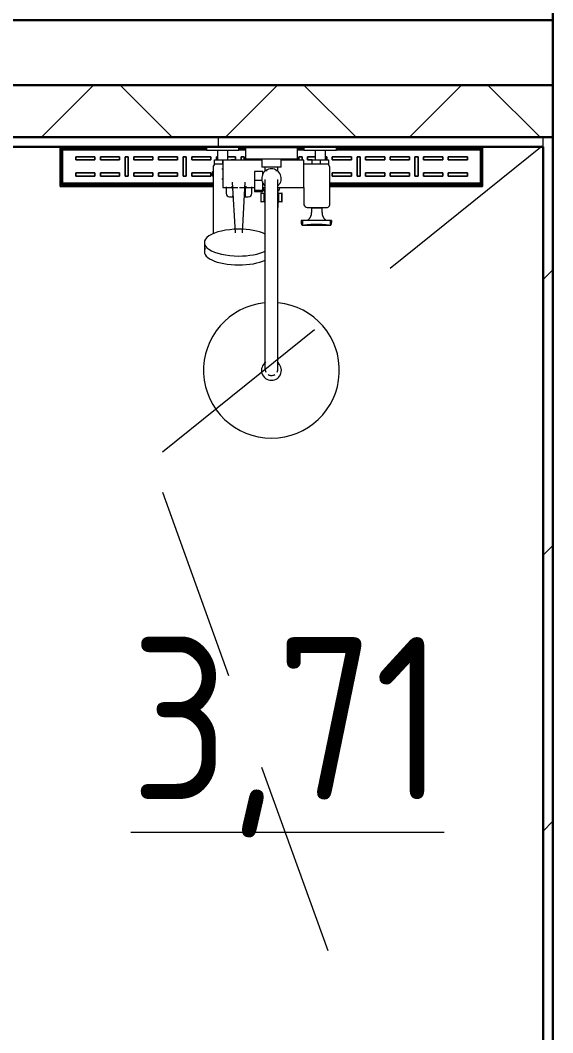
# Model space of a CAD drawing. Header units: millimetres. Extents: x -88595 to 880822, y -1054509 to -148035.
# Drawn here: x 301395 to 302213, y -247120 to -245562 of the extents above; entities that cross this region are included whole.
import ezdxf

# ---------------------------------------------------------------- set-up
doc = ezdxf.new("R2010")
doc.units = ezdxf.units.MM
doc.linetypes.add('ADSK_Линия сетки', pattern=[25, 20, -2.5, 0, -2.5])
doc.linetypes.add('ADSK_Сверху', pattern=[4.5, 3, -1.5])
for name, color, linetype, lineweight in [('Линии', 7, 'Continuous', 9), ('Марки помещений', 7, 'Continuous', 20), ('Обобщенные модели', 7, 'Continuous', 18), ('Оборудование', 7, 'Continuous', 18), ('Оси', 7, 'Continuous', 9), ('Сантехника', 7, 'Continuous', 18), ('Стены внутренние', 7, 'Continuous', 18), ('Стены наружные', 7, 'Continuous', 18), ('Стены штриховка', 7, 'Continuous', 9)]:
    doc.layers.add(name, color=color, linetype=linetype, lineweight=lineweight)
doc.styles.add('GOST Common_2', font='GOST_Common.ttf', dxfattribs={"width": 0.9, "height": 350})

# ---------------------------------------------------------------- blocks, each defined once
blk = doc.blocks.new('2 этаж')
at = {"layer": 'Линии', "linetype": 'ADSK_Сверху', "ltscale": 100}
for p, q in [((330947.4, 681582.5), (331547.5, 682066.5)), ((330947.4, 681520.5), (331547.5, 679854.5))]:
    blk.add_line(p, q, dxfattribs=at)
at = {"layer": 'Обобщенные модели', "lineweight": 9}
for p, q in [((331160.7, 681938.5), (331160.7, 681935)), ((331162.7, 681938.5), (331160.9, 681938.5)), ((331162.7, 681938.5), (331162.7, 681931)), ((331205.8, 681938.5), (331162.7, 681938.5)), ((331162.7, 681931), (331162.7, 681938.5)), ((331205.8, 681931), (331205.8, 681938.5)), ((331207.3, 681938.5), (331205.8, 681938.5)), ((331205.8, 681938.5), (331205.8, 681931)), ((331207.5, 681938.5), (331207.5, 681935.7)), ((331207.6, 681935.3), (331207.6, 681938.5)), ((331162.7, 681931), (331205.8, 681931))]:
    blk.add_line(p, q, dxfattribs=at)
for points, knots in [([(331160.7, 681934.5), (331160.7, 681934.4), (331160.8, 681934), (331160.9, 681933.4), (331161.1, 681932.7), (331161.3, 681932.2), (331161.5, 681931.8), (331162, 681931.4), (331162.4, 681931.1), (331162.7, 681931)], [0.3333333, 0.3333333, 0.3333333, 0.3333333, 0.4166667, 0.5, 0.5833333, 0.6666667, 0.75, 0.8333333, 1, 1, 1, 1]), ([(331205.8, 681931), (331206, 681931.1), (331206.3, 681931.4), (331206.7, 681931.8), (331206.9, 681932.2), (331207.1, 681932.7), (331207.3, 681933.4), (331207.4, 681934.1), (331207.5, 681934.4), (331207.5, 681934.6)], [0, 0, 0, 0, 0.1666667, 0.25, 0.3333333, 0.4166667, 0.5, 0.5833333, 0.6666667, 0.6666667, 0.6666667, 0.6666667]), ([(331162.7, 681931), (331162.7, 681931), (331163.3, 681931.1), (331165.2, 681931.3), (331166.5, 681931.5), (331167.7, 681931.6), (331169, 681931.8), (331170.3, 681932), (331171.8, 681932.1), (331173.4, 681932.3), (331175.1, 681932.4), (331177.4, 681932.5), (331181.7, 681932.7), (331186.8, 681932.7), (331191, 681932.5), (331193.4, 681932.4), (331195, 681932.3), (331196.6, 681932.1), (331198.1, 681932), (331199.5, 681931.8), (331200.8, 681931.6), (331201.9, 681931.5), (331203.3, 681931.3), (331205.1, 681931.1), (331205.8, 681931), (331205.8, 681931)], [0, 0, 0, 0, 0.111111, 0.166667, 0.194444, 0.222222, 0.25, 0.277778, 0.305556, 0.333333, 0.361111, 0.388889, 0.444444, 0.555556, 0.611111, 0.638889, 0.666667, 0.694444, 0.722222, 0.75, 0.777778, 0.805556, 0.833333, 0.888889, 1, 1, 1, 1])]:
    blk.add_open_spline(points, degree=3, knots=knots, dxfattribs=at)
at = {"layer": 'Оси', "linetype": 'ADSK_Линия сетки', "ltscale": 100}
blk.add_line((331547.5, 697307.1), (331547.5, 631330.4), dxfattribs=at)
at = {"layer": 'Сантехника'}
for p, q in [((330790.3, 681990.5), (330790.3, 682051.5)), ((330790.3, 682051.5), (330790.3, 681990.5)), ((331015, 682050.5), (330792.3, 682050.5)), ((330792.3, 682050.5), (331015, 682050.5)), ((330792.3, 682050.5), (330792.3, 681992.5)), ((330792.3, 681992.5), (330792.3, 682050.5)), ((330793.9, 682043.8), (330793.9, 682048.8)), ((331015, 682048.8), (330793.9, 682048.8)), ((330793.9, 682047.3), (330793.9, 682048.8)), ((330793.9, 682047.3), (331015, 682047.3)), ((330793.9, 682047.3), (330793.9, 682043.8)), ((330793.9, 681999.2), (330793.9, 682043.8)), ((330793.9, 682043.8), (330793.9, 681999.2)), ((331015, 682051.5), (331015, 682046.5)), ((331015, 682046.5), (331065, 682046.5)), ((331032, 682046.5), (331032, 682031.5)), ((331048, 682031.5), (331048, 682046.5)), ((331065, 682046.5), (331065, 682051.5)), ((331165, 682050.5), (331065, 682050.5)), ((331065, 682050.5), (331165, 682050.5)), ((331075.2, 682048.8), (331065, 682048.8)), ((331065, 682047.3), (331075, 682047.3)), ((331075, 682050.3), (331075, 682032.9)), ((331115, 682050.3), (331075, 682050.3)), ((331155, 682050.3), (331115, 682050.3)), ((331155, 682032.9), (331155, 682050.3)), ((331165, 682048.8), (331155, 682048.8)), ((331155, 682047.3), (331165, 682047.3)), ((331165, 682051.5), (331165, 682046.5)), ((331165, 682046.5), (331215, 682046.5)), ((331182, 682046.5), (331182, 682031.5)), ((331198, 682031.5), (331198, 682046.5)), ((331215, 682046.5), (331215, 682051.5)), ((331437.7, 682050.5), (331215, 682050.5)), ((331215, 682050.5), (331437.7, 682050.5)), ((331436.6, 682048.8), (331215, 682048.8)), ((331215, 682047.3), (331436.6, 682047.3)), ((331436.6, 682048.8), (331436.6, 682043.8)), ((331436.6, 682048.8), (331436.6, 682047.3)), ((331436.6, 682043.8), (331436.6, 682047.3)), ((331436.6, 682043.8), (331436.6, 681999.2)), ((331436.6, 681999.2), (331436.6, 682043.8)), ((331437.7, 681992.5), (331437.7, 682050.5)), ((331437.7, 682050.5), (331437.7, 681992.5)), ((331439.7, 682051.5), (331439.7, 681990.5)), ((331439.7, 681990.5), (331439.7, 682051.5)), ((330843.6, 682036.5), (330814, 682036.5)), ((330814, 682036.5), (330814, 682031.5)), ((330814, 682031.5), (330814, 682036.5)), ((330814, 682036.5), (330843.6, 682036.5)), ((330814, 682031.5), (330843.6, 682031.5)), ((330843.6, 682031.5), (330814, 682031.5)), ((330843.6, 682031.5), (330843.6, 682036.5)), ((330843.6, 682036.5), (330843.6, 682031.5)), ((330881.5, 682036.5), (330852, 682036.5)), ((330852, 682036.5), (330852, 682031.5)), ((330852, 682031.5), (330852, 682036.5)), ((330852, 682036.5), (330881.5, 682036.5)), ((330852, 682031.5), (330881.5, 682031.5)), ((330881.5, 682031.5), (330852, 682031.5)), ((330881.5, 682031.5), (330881.5, 682036.5)), ((330881.5, 682036.5), (330881.5, 682031.5)), ((330894.8, 682036.5), (330889.9, 682036.5)), ((330889.9, 682036.5), (330889.9, 682006.5)), ((330889.9, 682006.5), (330889.9, 682036.5)), ((330889.9, 682036.5), (330894.8, 682036.5)), ((330894.8, 682006.5), (330894.8, 682036.5)), ((330894.8, 682036.5), (330894.8, 682006.5)), ((330932.7, 682036.5), (330903.2, 682036.5)), ((330903.2, 682036.5), (330903.2, 682031.5)), ((330903.2, 682031.5), (330903.2, 682036.5)), ((330903.2, 682036.5), (330932.7, 682036.5)), ((330903.2, 682031.5), (330932.7, 682031.5)), ((330932.7, 682031.5), (330903.2, 682031.5)), ((330932.7, 682031.5), (330932.7, 682036.5)), ((330932.7, 682036.5), (330932.7, 682031.5)), ((330970.7, 682036.5), (330941.1, 682036.5)), ((330941.1, 682036.5), (330941.1, 682031.5)), ((330941.1, 682031.5), (330941.1, 682036.5)), ((330941.1, 682036.5), (330970.7, 682036.5)), ((330941.1, 682031.5), (330970.7, 682031.5)), ((330970.7, 682031.5), (330941.1, 682031.5)), ((330970.7, 682031.5), (330970.7, 682036.5)), ((330970.7, 682036.5), (330970.7, 682031.5)), ((330984, 682036.5), (330979, 682036.5)), ((330979, 682036.5), (330979, 682006.5)), ((330979, 682006.5), (330979, 682036.5)), ((330979, 682036.5), (330984, 682036.5)), ((330984, 682006.5), (330984, 682036.5)), ((330984, 682036.5), (330984, 682006.5)), ((331021.9, 682036.5), (330992.3, 682036.5)), ((330992.3, 682036.5), (330992.3, 682031.5)), ((330992.3, 682031.5), (330992.3, 682036.5)), ((330992.3, 682036.5), (331021.9, 682036.5)), ((330992.3, 682031.5), (331021.9, 682031.5)), ((331021.9, 682031.5), (330992.3, 682031.5)), ((331021.9, 682031.5), (331021.9, 682036.5)), ((331021.9, 682036.5), (331021.9, 682031.5)), ((331027.5, 682031.5), (331040, 682031.5)), ((331027.5, 682023.2), (331027.5, 682031.5)), ((331032, 682036.5), (331030.3, 682036.5)), ((331030.3, 682036.5), (331030.3, 682031.5)), ((331030.3, 682031.5), (331030.3, 682036.5)), ((331030.3, 682036.5), (331032, 682036.5)), ((331040, 682031.5), (331052.5, 682031.5)), ((331040, 682025.2), (331040, 682031.5)), ((331100.2, 682031.2), (331040.3, 682031.2)), ((331040.3, 682031.2), (331040.3, 681988.9)), ((331059.8, 682036.5), (331048, 682036.5)), ((331048, 682036.5), (331059.8, 682036.5)), ((331052.5, 682031.5), (331059.8, 682031.5)), ((331059.8, 682031.5), (331052.5, 682031.5)), ((331059.8, 682031.5), (331059.8, 682036.5)), ((331059.8, 682036.5), (331059.8, 682031.5)), ((331073.1, 682036.5), (331068.2, 682036.5)), ((331068.2, 682036.5), (331068.2, 682031)), ((331068.2, 682031), (331068.2, 682036.5)), ((331068.2, 682036.5), (331073.1, 682036.5)), ((331073.1, 682031), (331073.1, 682036.5)), ((331073.1, 682036.5), (331073.1, 682031)), ((331115, 682032.9), (331075, 682032.9)), ((331081.5, 682032.9), (331081.5, 682031.5)), ((331081.5, 682031.5), (331081.5, 682032.9)), ((331081.5, 682031.5), (331100.1, 682031.5)), ((331100.1, 682031.5), (331081.5, 682031.5)), ((331100, 682032.9), (331100, 682020.3)), ((331155, 682032.9), (331115, 682032.9)), ((331130, 682020.3), (331130, 682032.9)), ((331130, 682031.5), (331148.9, 682031.5)), ((331148.9, 682031.5), (331130, 682031.5)), ((331165, 682031.2), (331130, 682031.2)), ((331148.9, 682031.5), (331148.9, 682032.9)), ((331148.9, 682032.9), (331148.9, 682031.5)), ((331162.2, 682036.5), (331157.3, 682036.5)), ((331157.3, 682036.5), (331157.3, 682031.2)), ((331157.3, 682031.2), (331157.3, 682036.5)), ((331157.3, 682036.5), (331162.2, 682036.5)), ((331162.2, 682031.2), (331162.2, 682036.5)), ((331162.2, 682036.5), (331162.2, 682031.2)), ((331165, 681988.9), (331165, 682031.2)), ((331182, 682036.5), (331170.6, 682036.5)), ((331170.6, 682036.5), (331170.6, 682031.5)), ((331170.6, 682031.5), (331170.6, 682036.5)), ((331170.6, 682036.5), (331182, 682036.5)), ((331170.6, 682031.5), (331177.5, 682031.5)), ((331177.5, 682031.5), (331170.6, 682031.5)), ((331177.5, 682031.5), (331190, 682031.5)), ((331177.5, 682025.2), (331177.5, 682031.5)), ((331190, 682031.5), (331202.5, 682031.5)), ((331190, 682031.5), (331190, 682025.2)), ((331200.2, 682036.5), (331198, 682036.5)), ((331198, 682036.5), (331200.2, 682036.5)), ((331200.2, 682031.5), (331200.2, 682036.5)), ((331200.2, 682036.5), (331200.2, 682031.5)), ((331202.5, 682031.5), (331202.5, 682023.1)), ((331238.1, 682036.5), (331208.5, 682036.5)), ((331208.5, 682036.5), (331208.5, 682031.5)), ((331208.5, 682031.5), (331208.5, 682036.5)), ((331208.5, 682036.5), (331238.1, 682036.5)), ((331208.5, 682031.5), (331238.1, 682031.5)), ((331238.1, 682031.5), (331208.5, 682031.5)), ((331238.1, 682031.5), (331238.1, 682036.5)), ((331238.1, 682036.5), (331238.1, 682031.5)), ((331251.4, 682036.5), (331246.5, 682036.5)), ((331246.5, 682036.5), (331246.5, 682006.5)), ((331246.5, 682006.5), (331246.5, 682036.5)), ((331246.5, 682036.5), (331251.4, 682036.5)), ((331251.4, 682006.5), (331251.4, 682036.5)), ((331251.4, 682036.5), (331251.4, 682006.5)), ((331289.3, 682036.5), (331259.8, 682036.5)), ((331259.8, 682036.5), (331259.8, 682031.5)), ((331259.8, 682031.5), (331259.8, 682036.5)), ((331259.8, 682036.5), (331289.3, 682036.5)), ((331259.8, 682031.5), (331289.3, 682031.5)), ((331289.3, 682031.5), (331259.8, 682031.5)), ((331289.3, 682031.5), (331289.3, 682036.5)), ((331289.3, 682036.5), (331289.3, 682031.5)), ((331327.2, 682036.5), (331297.7, 682036.5)), ((331297.7, 682036.5), (331297.7, 682031.5)), ((331297.7, 682031.5), (331297.7, 682036.5)), ((331297.7, 682036.5), (331327.2, 682036.5)), ((331297.7, 682031.5), (331327.2, 682031.5)), ((331327.2, 682031.5), (331297.7, 682031.5)), ((331327.2, 682031.5), (331327.2, 682036.5)), ((331327.2, 682036.5), (331327.2, 682031.5)), ((331340.5, 682036.5), (331335.6, 682036.5)), ((331335.6, 682036.5), (331335.6, 682006.5)), ((331335.6, 682006.5), (331335.6, 682036.5)), ((331335.6, 682036.5), (331340.5, 682036.5)), ((331340.5, 682006.5), (331340.5, 682036.5)), ((331340.5, 682036.5), (331340.5, 682006.5)), ((331378.5, 682036.5), (331348.9, 682036.5)), ((331348.9, 682036.5), (331348.9, 682031.5)), ((331348.9, 682031.5), (331348.9, 682036.5)), ((331348.9, 682036.5), (331378.5, 682036.5)), ((331348.9, 682031.5), (331378.5, 682031.5)), ((331378.5, 682031.5), (331348.9, 682031.5)), ((331378.5, 682031.5), (331378.5, 682036.5)), ((331378.5, 682036.5), (331378.5, 682031.5)), ((331416.4, 682036.5), (331386.8, 682036.5)), ((331386.8, 682036.5), (331386.8, 682031.5)), ((331386.8, 682031.5), (331386.8, 682036.5)), ((331386.8, 682036.5), (331416.4, 682036.5)), ((331386.8, 682031.5), (331416.4, 682031.5)), ((331416.4, 682031.5), (331386.8, 682031.5)), ((331416.4, 682031.5), (331416.4, 682036.5)), ((331416.4, 682036.5), (331416.4, 682031.5)), ((330843.6, 682011.5), (330814, 682011.5)), ((330814, 682011.5), (330814, 682006.5)), ((330814, 682006.5), (330814, 682011.5)), ((330814, 682011.5), (330843.6, 682011.5)), ((330843.6, 682006.5), (330843.6, 682011.5)), ((330843.6, 682011.5), (330843.6, 682006.5)), ((330881.5, 682011.5), (330852, 682011.5)), ((330852, 682011.5), (330852, 682006.5)), ((330852, 682006.5), (330852, 682011.5)), ((330852, 682011.5), (330881.5, 682011.5)), ((330881.5, 682006.5), (330881.5, 682011.5)), ((330881.5, 682011.5), (330881.5, 682006.5)), ((330932.7, 682011.5), (330903.2, 682011.5)), ((330903.2, 682011.5), (330903.2, 682006.5)), ((330903.2, 682006.5), (330903.2, 682011.5)), ((330903.2, 682011.5), (330932.7, 682011.5)), ((330932.7, 682006.5), (330932.7, 682011.5)), ((330932.7, 682011.5), (330932.7, 682006.5)), ((330970.7, 682011.5), (330941.1, 682011.5)), ((330941.1, 682011.5), (330941.1, 682006.5)), ((330941.1, 682006.5), (330941.1, 682011.5)), ((330941.1, 682011.5), (330970.7, 682011.5)), ((330970.7, 682006.5), (330970.7, 682011.5)), ((330970.7, 682011.5), (330970.7, 682006.5)), ((331021.9, 682011.5), (330992.3, 682011.5)), ((330992.3, 682011.5), (330992.3, 682006.5)), ((330992.3, 682006.5), (330992.3, 682011.5)), ((330992.3, 682011.5), (331021.9, 682011.5)), ((331021.9, 682006.5), (331021.9, 682011.5)), ((331021.9, 682011.5), (331021.9, 682006.5)), ((331025.2, 682020.2), (331025.2, 681917.8)), ((331040.3, 682025.2), (331030.2, 682025.2)), ((331040.3, 682017.5), (331038.8, 682017.5)), ((331101.9, 682013.7), (331089, 682013.7)), ((331089, 682013.7), (331089, 682000.4)), ((331115, 682020.3), (331100, 682020.3)), ((331101.9, 682007.8), (331101.9, 682013.7)), ((331105, 682020.3), (331105, 682015.3)), ((331105, 682015.3), (331108.2, 682015.3)), ((331130, 682020.3), (331115, 682020.3)), ((331121.8, 682015.3), (331125, 682015.3)), ((331125, 682015.3), (331125, 682020.3)), ((331199.8, 682025.2), (331165, 682025.2)), ((331204.8, 681962.5), (331204.8, 682020.2)), ((331238.1, 682011.5), (331208.5, 682011.5)), ((331208.5, 682011.5), (331208.5, 682006.5)), ((331208.5, 682006.5), (331208.5, 682011.5)), ((331208.5, 682011.5), (331238.1, 682011.5)), ((331238.1, 682006.5), (331238.1, 682011.5)), ((331238.1, 682011.5), (331238.1, 682006.5)), ((331289.3, 682011.5), (331259.8, 682011.5)), ((331259.8, 682011.5), (331259.8, 682006.5)), ((331259.8, 682006.5), (331259.8, 682011.5)), ((331259.8, 682011.5), (331289.3, 682011.5)), ((331289.3, 682006.5), (331289.3, 682011.5)), ((331289.3, 682011.5), (331289.3, 682006.5)), ((331327.2, 682011.5), (331297.7, 682011.5)), ((331297.7, 682011.5), (331297.7, 682006.5)), ((331297.7, 682006.5), (331297.7, 682011.5)), ((331297.7, 682011.5), (331327.2, 682011.5)), ((331327.2, 682006.5), (331327.2, 682011.5)), ((331327.2, 682011.5), (331327.2, 682006.5)), ((331378.5, 682011.5), (331348.9, 682011.5)), ((331348.9, 682011.5), (331348.9, 682006.5)), ((331348.9, 682006.5), (331348.9, 682011.5)), ((331348.9, 682011.5), (331378.5, 682011.5)), ((331378.5, 682006.5), (331378.5, 682011.5)), ((331378.5, 682011.5), (331378.5, 682006.5)), ((331416.4, 682011.5), (331386.8, 682011.5)), ((331386.8, 682011.5), (331386.8, 682006.5)), ((331386.8, 682006.5), (331386.8, 682011.5)), ((331386.8, 682011.5), (331416.4, 682011.5)), ((331416.4, 682006.5), (331416.4, 682011.5)), ((331416.4, 682011.5), (331416.4, 682006.5)), ((330793.9, 681999.2), (330793.9, 681995.7)), ((330793.9, 681994.2), (330793.9, 681999.2)), ((330814, 682006.5), (330843.6, 682006.5)), ((330843.6, 682006.5), (330814, 682006.5)), ((330852, 682006.5), (330881.5, 682006.5)), ((330881.5, 682006.5), (330852, 682006.5)), ((330889.9, 682006.5), (330894.8, 682006.5)), ((330894.8, 682006.5), (330889.9, 682006.5)), ((330903.2, 682006.5), (330932.7, 682006.5)), ((330932.7, 682006.5), (330903.2, 682006.5)), ((330941.1, 682006.5), (330970.7, 682006.5)), ((330970.7, 682006.5), (330941.1, 682006.5)), ((330979, 682006.5), (330984, 682006.5)), ((330984, 682006.5), (330979, 682006.5)), ((330992.3, 682006.5), (331021.9, 682006.5)), ((331021.9, 682006.5), (330992.3, 682006.5)), ((331038.8, 682002.5), (331040.3, 682002.5)), ((331054.6, 681997.4), (331059, 681919.5)), ((331070.2, 681919.5), (331074.6, 681997.4)), ((331089, 682000.4), (331089, 681984.9)), ((331089, 682000.4), (331101, 682000.4)), ((331101.9, 681984.9), (331101.9, 681998.2)), ((331208.5, 682006.5), (331238.1, 682006.5)), ((331238.1, 682006.5), (331208.5, 682006.5)), ((331246.5, 682006.5), (331251.4, 682006.5)), ((331251.4, 682006.5), (331246.5, 682006.5)), ((331259.8, 682006.5), (331289.3, 682006.5)), ((331289.3, 682006.5), (331259.8, 682006.5)), ((331297.7, 682006.5), (331327.2, 682006.5)), ((331327.2, 682006.5), (331297.7, 682006.5)), ((331335.6, 682006.5), (331340.5, 682006.5)), ((331340.5, 682006.5), (331335.6, 682006.5)), ((331348.9, 682006.5), (331378.5, 682006.5)), ((331378.5, 682006.5), (331348.9, 682006.5)), ((331386.8, 682006.5), (331416.4, 682006.5)), ((331416.4, 682006.5), (331386.8, 682006.5)), ((331436.6, 681995.7), (331436.6, 681999.2)), ((331436.6, 681999.2), (331436.6, 681994.2)), ((331025.2, 681990.5), (330790.3, 681990.5)), ((330790.3, 681990.5), (331025.2, 681990.5)), ((330792.3, 681992.5), (331025.2, 681992.5)), ((331025.2, 681992.5), (330792.3, 681992.5)), ((331025.2, 681995.7), (330793.9, 681995.7)), ((330793.9, 681994.2), (330793.9, 681995.7)), ((331025.2, 681994.2), (330793.9, 681994.2)), ((331040.3, 681988.9), (331063.2, 681988.9)), ((331045.3, 681990.3), (331045.3, 681979.8)), ((331065.9, 681988.9), (331089, 681988.9)), ((331074.4, 681986.2), (331074.4, 681988.2)), ((331074.4, 681986.2), (331074.4, 681974.8)), ((331084.9, 681979.9), (331084.9, 681990.3)), ((331089, 681984.9), (331089, 681982.9)), ((331089, 681984.9), (331101.9, 681984.9)), ((331089, 681982.9), (331101.9, 681982.9)), ((331098.8, 681980.5), (331098.8, 681967.3)), ((331099.2, 681980.5), (331098.8, 681980.5)), ((331099.2, 681980.5), (331103.7, 681980.5)), ((331099.2, 681967.3), (331099.2, 681980.5)), ((331101.9, 681988.9), (331105.3, 681988.9)), ((331101.9, 681982.9), (331101.9, 681984.9)), ((331103.3, 681980.5), (331103.7, 681980.5)), ((331105.4, 681980.5), (331103.7, 681980.5)), ((331103.7, 681967.3), (331103.7, 681980.5)), ((331104, 681983.5), (331105.6, 681983.5)), ((331124.4, 681983.5), (331126, 681983.5)), ((331126.3, 681980.5), (331124.6, 681980.5)), ((331124.7, 681988.9), (331165, 681988.9)), ((331126.3, 681980.5), (331130.8, 681980.5)), ((331126.3, 681980.5), (331126.7, 681980.5)), ((331126.3, 681967.3), (331126.3, 681980.5)), ((331131.2, 681980.5), (331130.8, 681980.5)), ((331130.8, 681967.3), (331130.8, 681980.5)), ((331131.2, 681967.3), (331131.2, 681980.5)), ((331165, 681988.9), (331165, 681962.6)), ((331436.6, 681995.7), (331204.8, 681995.7)), ((331436.6, 681994.2), (331204.8, 681994.2)), ((331204.8, 681992.5), (331437.7, 681992.5)), ((331437.7, 681992.5), (331204.8, 681992.5)), ((331439.7, 681990.5), (331204.8, 681990.5)), ((331204.8, 681990.5), (331439.7, 681990.5)), ((331436.6, 681995.7), (331436.6, 681994.2)), ((331050.7, 681974.8), (331055.8, 681974.8)), ((331055.8, 681974.8), (331055.8, 681976.1)), ((331074.4, 681974.8), (331079.4, 681974.8)), ((331098.8, 681967.3), (331099.2, 681967.3)), ((331103.7, 681967.3), (331099.2, 681967.3)), ((331103.7, 681967.3), (331103.3, 681967.3)), ((331103.7, 681967.3), (331104.9, 681967.3)), ((331104.9, 681967.3), (331104.9, 681958.5)), ((331105, 681978.4), (331105, 681740.1)), ((331125, 681740.1), (331125, 681978.4)), ((331125.1, 681967.3), (331126.3, 681967.3)), ((331125.1, 681958.5), (331125.1, 681967.3)), ((331126.7, 681967.3), (331126.3, 681967.3)), ((331130.8, 681967.3), (331126.3, 681967.3)), ((331130.8, 681967.3), (331131.2, 681967.3)), ((331169.9, 681958.5), (331200.9, 681958.5)), ((331176.7, 681957.9), (331176.7, 681950.4)), ((331176.7, 681957.9), (331184.7, 681957.9)), ((331184.7, 681957.9), (331192.7, 681957.9)), ((331192.7, 681950.4), (331192.7, 681957.9)), ((331011.8, 681904.3), (331011.8, 681890.5))]:
    blk.add_line(p, q, dxfattribs=at)
at = {"layer": 'Сантехника', "flags": 128}
for points in [[(331023.9, 682010), (331023.9, 682010.3), (331024, 682010.6), (331024, 682010.9), (331024, 682011.2), (331024.1, 682011.5), (331024.2, 682011.8), (331024.2, 682012.1), (331024.3, 682012.4), (331024.4, 682012.7), (331024.5, 682013), (331024.7, 682013.2), (331024.8, 682013.5), (331024.9, 682013.8), (331025.1, 682014), (331025.3, 682014.3)], [(331025.1, 682006), (331025, 682006.2), (331024.8, 682006.5), (331024.7, 682006.8), (331024.6, 682007), (331024.5, 682007.3), (331024.3, 682007.6), (331024.3, 682007.9), (331024.2, 682008.2), (331024.1, 682008.5), (331024.1, 682008.8), (331024, 682009.1), (331024, 682009.3), (331024, 682009.6), (331023.9, 682009.9), (331023.9, 682010)], [(331105, 682001.5), (331105, 682001.5), (331105, 682001.4), (331105, 682001.3), (331105, 682001.2), (331105, 682001), (331105, 682000.8), (331105, 682000.6), (331105, 682000.3), (331105, 682000), (331105, 681999.6), (331105, 681999.2), (331105, 681998.8), (331105, 681998.3), (331105, 681997.8), (331105, 681997.3), (331105, 681996.8), (331105, 681996.2), (331105, 681995.6), (331105, 681994.9), (331105, 681994.2), (331105, 681993.5), (331105, 681992.8), (331105, 681992.1), (331105, 681991.3), (331105, 681990.5), (331105, 681989.7), (331105, 681988.8), (331105, 681988), (331105, 681987.1), (331105, 681986.2), (331105, 681985.3), (331105, 681984.4), (331105, 681983.5), (331105, 681982.6), (331105, 681981.6), (331105, 681980.7), (331105, 681979.7), (331105, 681978.8), (331105, 681978.4)], [(331125, 681978.4), (331125, 681979.4), (331125, 681980.3), (331125, 681981.3), (331125, 681982.2), (331125, 681983.1), (331125, 681984.1), (331125, 681985), (331125, 681985.9), (331125, 681986.8), (331125, 681987.7), (331125, 681988.5), (331125, 681989.4), (331125, 681990.2), (331125, 681991), (331125, 681991.8), (331125, 681992.5), (331125, 681993.3), (331125, 681994), (331125, 681994.7), (331125, 681995.3), (331125, 681995.9), (331125, 681996.5), (331125, 681997.1), (331125, 681997.6), (331125, 681998.1), (331125, 681998.6), (331125, 681999.1), (331125, 681999.5), (331125, 681999.8), (331125, 682000.2), (331125, 682000.5), (331125, 682000.7), (331125, 682001), (331125, 682001.1), (331125, 682001.3), (331125, 682001.4), (331125, 682001.5), (331125, 682001.5), (331125, 682001.5)], [(331170.1, 681938.5), (331170.6, 681938.8), (331171.1, 681939.1), (331171.5, 681939.5), (331171.9, 681939.8), (331172.4, 681940.2), (331172.8, 681940.6), (331173.1, 681941), (331173.5, 681941.5), (331173.8, 681941.9), (331174.2, 681942.4), (331174.5, 681942.8), (331174.8, 681943.3), (331175.1, 681943.8), (331175.3, 681944.3), (331175.5, 681944.8), (331175.7, 681945.3), (331175.9, 681945.9), (331176.1, 681946.4), (331176.3, 681946.9), (331176.4, 681947.5), (331176.5, 681948), (331176.6, 681948.6), (331176.6, 681949.2), (331176.7, 681949.7), (331176.7, 681950.3), (331176.7, 681950.4)], [(331192.7, 681950.4), (331192.8, 681949.8), (331192.8, 681949.2), (331192.8, 681948.7), (331192.9, 681948.1), (331193, 681947.6), (331193.1, 681947), (331193.3, 681946.5), (331193.5, 681945.9), (331193.6, 681945.4), (331193.9, 681944.9), (331194.1, 681944.4), (331194.3, 681943.9), (331194.6, 681943.4), (331194.9, 681942.9), (331195.2, 681942.4), (331195.5, 681942), (331195.9, 681941.5), (331196.2, 681941.1), (331196.6, 681940.7), (331197, 681940.3), (331197.4, 681939.9), (331197.8, 681939.5), (331198.3, 681939.2), (331198.7, 681938.8), (331199.2, 681938.5), (331199.3, 681938.5)], [(331105, 681740.1), (331105, 681739), (331105, 681737.8), (331105, 681736.6), (331105, 681735.5), (331105, 681734.3), (331105, 681733.2), (331105, 681732), (331105, 681730.9), (331105, 681729.8), (331105, 681728.7), (331105, 681727.6), (331105, 681726.5), (331105, 681725.5), (331105, 681724.4), (331105, 681723.4), (331105, 681722.5), (331105, 681721.5), (331105, 681720.6), (331105, 681719.7), (331105, 681718.8), (331105, 681718), (331105, 681717.2), (331105, 681716.4), (331105, 681715.7), (331105, 681715), (331105, 681714.4), (331105, 681713.8), (331105, 681713.2), (331105, 681712.7), (331105, 681712.2), (331105, 681711.8), (331105, 681711.4), (331105, 681711), (331105, 681710.7), (331105, 681710.4), (331105, 681710.2), (331105, 681710.1), (331105, 681709.9), (331105, 681709.9), (331105, 681709.8)], [(331125, 681709.8), (331125, 681709.8), (331125, 681709.9), (331125, 681710), (331125, 681710.2), (331125, 681710.4), (331125, 681710.7), (331125, 681711), (331125, 681711.3), (331125, 681711.7), (331125, 681712.1), (331125, 681712.6), (331125, 681713.1), (331125, 681713.7), (331125, 681714.3), (331125, 681714.9), (331125, 681715.6), (331125, 681716.3), (331125, 681717.1), (331125, 681717.9), (331125, 681718.7), (331125, 681719.6), (331125, 681720.5), (331125, 681721.4), (331125, 681722.3), (331125, 681723.3), (331125, 681724.3), (331125, 681725.3), (331125, 681726.4), (331125, 681727.4), (331125, 681728.5), (331125, 681729.6), (331125, 681730.7), (331125, 681731.9), (331125, 681733), (331125, 681734.1), (331125, 681735.3), (331125, 681736.5), (331125, 681737.6), (331125, 681738.8), (331125, 681740), (331125, 681740.1)]]:
    blk.add_lwpolyline(points, dxfattribs=at)
at = {"layer": 'Сантехника'}
for centre, radius, start, end in [((331030.2, 682020.2), 5, 90, 180), ((331115, 682002.9), 15, 90, 225), ((331115, 682002.9), 15, 315, 90), ((331199.8, 682020.2), 5, 0, 90), ((331087, 681980.6), 17.2, 9.6958, 29.1813), ((331142.9, 681980.6), 17.2, 150.8187, 170.3042), ((331169.9, 681963.5), 5, 190.7348, 270), ((331199.8, 681963.4), 5, 282.0451, 349.4262), ((331115, 681707.8), 104.4, 95.5433, 270), ((331115, 681707.8), 104.4, 270, 84.4004), ((331115, 681707.8), 15.3, 125.2067, 270), ((331115, 681707.8), 15.3, 270, 54.7933), ((331115, 681709.8), 10, 171.3374, 210), ((331115, 681709.8), 10, 240, 270), ((331115, 681709.8), 10, 270, 300), ((331115, 681709.8), 10, 330, 8.6626)]:
    blk.add_arc(centre, radius, start, end, dxfattribs=at)
for centre, major_axis, ratio, start_param, end_param in [((331065.1, 681991.8), (11.1, 0), 0.920505, 3.217557, 3.724253), ((331065.1, 681991.8), (11.1, 0), 0.920505, 5.700525, 6.207221), ((331050.7, 681979.8), (5.38, 0), 0.920505, 3.141593, 4.712389), ((331079.4, 681979.9), (-5.51, 0), 0.920505, 1.570796, 3.141593), ((331064.6, 681904.3), (-52.8, 0), 0.390731, 4.712389, 7.853982), ((331064.6, 681904.3), (52.8, 0), 0.390731, 0.694281, 1.570796), ((331064.6, 681890.5), (52.8, 0), 0.390731, 2.917193, 4.712389), ((331064.6, 681904.3), (-52.8, 0), 0.390731, 1.570796, 2.455637), ((331064.6, 681890.5), (-52.8, 0), 0.390731, 1.570796, 2.455637)]:
    blk.add_ellipse(centre, major_axis=major_axis, ratio=ratio, start_param=start_param, end_param=end_param, dxfattribs=at)
at = {"layer": 'Стены внутренние', "lineweight": 30}
blk.add_line((331547.5, 682146.5), (331547.5, 682246.5), dxfattribs=at)
at = {"layer": 'Стены наружные', "lineweight": 30}
for p, q in [((331547.5, 682366.5), (331547.5, 682246.5)), ((331547.5, 682246.5), (329737.5, 682246.5)), ((329737.5, 682146.5), (331547.5, 682146.5)), ((331547.5, 682146.5), (331547.5, 679776.5)), ((331547.5, 682066.5), (330682.5, 682066.5)), ((330697.5, 682051.5), (331532.5, 682051.5)), ((331532.5, 679911.5), (331532.5, 682051.5))]:
    blk.add_line(p, q, dxfattribs=at)
at = {"layer": 'Стены наружные', "linetype": 'Continuous', "lineweight": 9}
for p, q in [((330761.6, 682066.5), (330841.6, 682146.5)), ((330962.2, 682066.5), (330882.2, 682146.5)), ((331044.5, 682066.5), (331124.5, 682146.5)), ((331245, 682066.5), (331165, 682146.5)), ((331327.3, 682066.5), (331407.3, 682146.5)), ((331527.9, 682066.5), (331447.9, 682146.5)), ((331033.5, 682051.5), (331033.5, 682066.5)), ((331532.5, 681847.4), (331547.5, 681862.4)), ((331532.5, 681423.2), (331547.5, 681438.2)), ((331532.5, 680998.9), (331547.5, 681013.9))]:
    blk.add_line(p, q, dxfattribs=at)
at = {"layer": 'Стены штриховка'}
blk.add_line((331532.5, 682051.5), (331532.5, 682066.5), dxfattribs=at)
at = {"layer": 'Марки помещений', "style": 'GOST Common_2', "width": 0.9}
blk.add_text('%%U3,71', height=250, dxfattribs=at).set_placement((330898.7, 681047.3))

msp = doc.modelspace()

# ---------------------------------------------------------------- block references
at = {"layer": 'Оборудование', "color": 5, "true_color": 0x0000ff}
msp.add_blockref('2 этаж', (-29334.2, -927808.4), dxfattribs=at)

doc.saveas('drawing.dxf')
